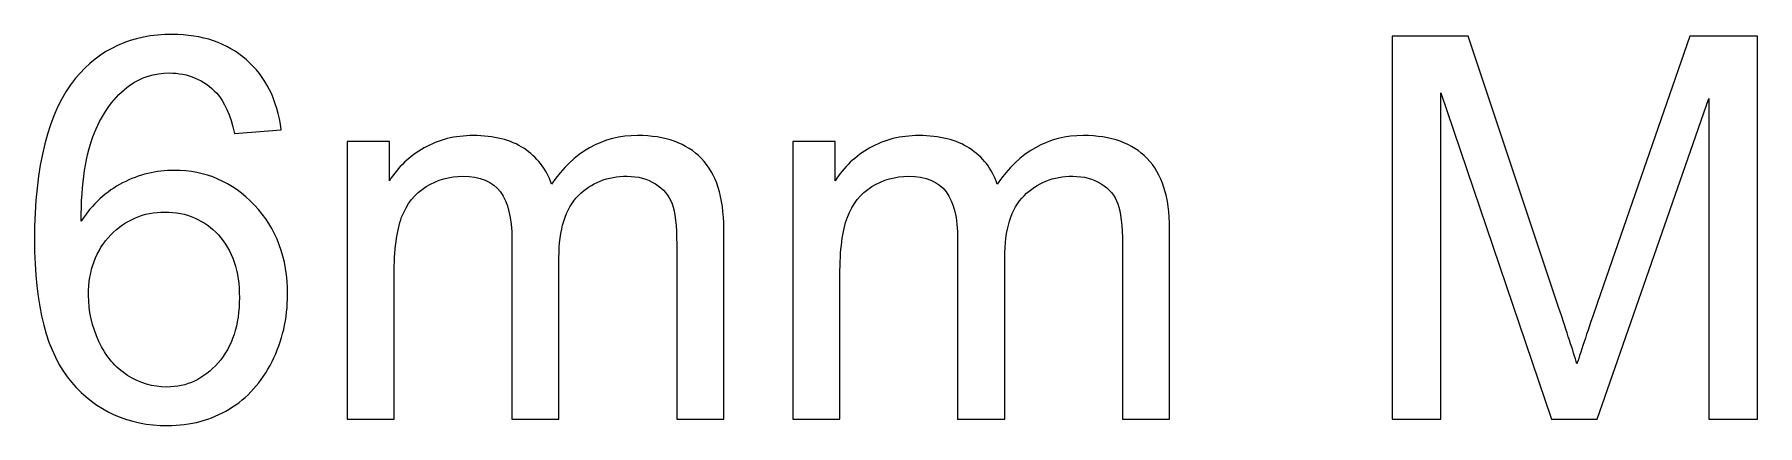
# Model space of a CAD drawing. Header units: millimetres. Extents: x -836 to 1139, y -247 to 439.
# Drawn here: x 222.1 to 335.6, y 232.9 to 258.7 of the extents above; entities that cross this region are included whole.
import ezdxf

# ---------------------------------------------------------------- set-up
doc = ezdxf.new("R2010")
doc.units = ezdxf.units.MM
doc.header["$MEASUREMENT"] = 0
doc.layers.add('Layer 1', color=7, linetype='Continuous')

msp = doc.modelspace()

# ---------------------------------------------------------------- linework, layer by layer
at = {"layer": 'Layer 1'}
for points, knots in [([(238.3143, 252.4371), (238.3143, 252.4371), (235.2451, 252.1902), (235.2451, 252.1902), (235.2451, 252.1902), (234.9688, 253.4073), (234.5748, 254.2951), (234.0633, 254.8478), (234.0633, 254.8478), (233.2225, 255.7356), (232.1818, 256.1766), (230.9471, 256.1766), (230.9471, 256.1766), (229.9535, 256.1766), (229.0715, 255.9002), (228.313, 255.3475), (228.313, 255.3475), (227.337, 254.6361), (226.5727, 253.6013), (226.0024, 252.2372), (226.0024, 252.2372), (225.4379, 250.8673), (225.1439, 248.9211), (225.1204, 246.3988), (225.1204, 246.3988), (225.8671, 247.5335), (226.7843, 248.3802), (227.8662, 248.927), (227.8662, 248.927), (228.948, 249.4797), (230.0769, 249.756), (231.2646, 249.756), (231.2646, 249.756), (233.3342, 249.756), (235.0981, 248.9917), (236.5563, 247.4689), (236.5563, 247.4689), (238.0085, 245.946), (238.7376, 243.9822), (238.7376, 241.5657), (238.7376, 241.5657), (238.7376, 239.9782), (238.3966, 238.5083), (237.7146, 237.1443), (237.7146, 237.1443), (237.0266, 235.7802), (236.0918, 234.7395), (234.8923, 234.0163), (234.8923, 234.0163), (233.6988, 233.2931), (232.3406, 232.9286), (230.8236, 232.9286), (230.8236, 232.9286), (228.2425, 232.9286), (226.1317, 233.8811), (224.4972, 235.7802), (224.4972, 235.7802), (222.8685, 237.6793), (222.0513, 240.8131), (222.0513, 245.1758), (222.0513, 245.1758), (222.0513, 250.0559), (222.9567, 253.6072), (224.7618, 255.8238), (224.7618, 255.8238), (226.3375, 257.7523), (228.46, 258.7166), (231.1353, 258.7166), (231.1353, 258.7166), (233.1226, 258.7166), (234.7571, 258.158), (236.0271, 257.0468), (236.0271, 257.0468), (237.2971, 255.9355), (238.0614, 254.4009), (238.3143, 252.4371)], [0, 0, 0, 0, 0.05, 0.05, 0.05, 0.05, 0.1, 0.1, 0.1, 0.1, 0.15, 0.15, 0.15, 0.15, 0.2, 0.2, 0.2, 0.2, 0.25, 0.25, 0.25, 0.25, 0.3, 0.3, 0.3, 0.3, 0.35, 0.35, 0.35, 0.35, 0.4, 0.4, 0.4, 0.4, 0.45, 0.45, 0.45, 0.45, 0.5, 0.5, 0.5, 0.5, 0.55, 0.55, 0.55, 0.55, 0.6, 0.6, 0.6, 0.6, 0.65, 0.65, 0.65, 0.65, 0.7, 0.7, 0.7, 0.7, 0.75, 0.75, 0.75, 0.75, 0.8, 0.8, 0.8, 0.8, 0.85, 0.85, 0.85, 0.85, 0.9, 0.9, 0.9, 0.9, 1, 1, 1, 1]), ([(311.5507, 233.3519), (311.5507, 233.3519), (311.5507, 258.6107), (311.5507, 258.6107), (311.5507, 258.6107), (311.5507, 258.6107), (316.5602, 258.6107), (316.5602, 258.6107), (316.5602, 258.6107), (316.5602, 258.6107), (322.5339, 240.7308), (322.5339, 240.7308), (322.5339, 240.7308), (323.0865, 239.0669), (323.4863, 237.8204), (323.7392, 236.9914), (323.7392, 236.9914), (324.0273, 237.9086), (324.48, 239.2609), (325.0915, 241.0424), (325.0915, 241.0424), (325.0915, 241.0424), (331.171, 258.6107), (331.171, 258.6107), (331.171, 258.6107), (331.171, 258.6107), (335.6454, 258.6107), (335.6454, 258.6107), (335.6454, 258.6107), (335.6454, 258.6107), (335.6454, 233.3519), (335.6454, 233.3519), (335.6454, 233.3519), (335.6454, 233.3519), (332.4351, 233.3519), (332.4351, 233.3519), (332.4351, 233.3519), (332.4351, 233.3519), (332.4351, 254.4832), (332.4351, 254.4832), (332.4351, 254.4832), (332.4351, 254.4832), (325.0621, 233.3519), (325.0621, 233.3519), (325.0621, 233.3519), (325.0621, 233.3519), (322.0517, 233.3519), (322.0517, 233.3519), (322.0517, 233.3519), (322.0517, 233.3519), (314.761, 254.8713), (314.761, 254.8713), (314.761, 254.8713), (314.761, 254.8713), (314.761, 233.3519), (314.761, 233.3519), (314.761, 233.3519), (314.761, 233.3519), (311.5507, 233.3519), (311.5507, 233.3519)], [0, 0, 0, 0, 0.0625, 0.0625, 0.0625, 0.0625, 0.125, 0.125, 0.125, 0.125, 0.1875, 0.1875, 0.1875, 0.1875, 0.25, 0.25, 0.25, 0.25, 0.3125, 0.3125, 0.3125, 0.3125, 0.375, 0.375, 0.375, 0.375, 0.4375, 0.4375, 0.4375, 0.4375, 0.5, 0.5, 0.5, 0.5, 0.5625, 0.5625, 0.5625, 0.5625, 0.625, 0.625, 0.625, 0.625, 0.6875, 0.6875, 0.6875, 0.6875, 0.75, 0.75, 0.75, 0.75, 0.8125, 0.8125, 0.8125, 0.8125, 0.875, 0.875, 0.875, 0.875, 1, 1, 1, 1]), ([(242.6593, 233.3519), (242.6593, 233.3519), (242.6593, 251.661), (242.6593, 251.661), (242.6593, 251.661), (242.6593, 251.661), (245.4463, 251.661), (245.4463, 251.661), (245.4463, 251.661), (245.4463, 251.661), (245.4463, 249.074), (245.4463, 249.074), (245.4463, 249.074), (246.0166, 249.9677), (246.7809, 250.6909), (247.7334, 251.2318), (247.7334, 251.2318), (248.6859, 251.7786), (249.7678, 252.0491), (250.9849, 252.0491), (250.9849, 252.0491), (252.3372, 252.0491), (253.4484, 251.7669), (254.3127, 251.2083), (254.3127, 251.2083), (255.177, 250.6439), (255.7885, 249.8619), (256.1413, 248.8506), (256.1413, 248.8506), (257.5994, 250.9849), (259.4868, 252.0491), (261.8151, 252.0491), (261.8151, 252.0491), (263.6378, 252.0491), (265.043, 251.5493), (266.019, 250.5439), (266.019, 250.5439), (267.0009, 249.5385), (267.4948, 247.9921), (267.4948, 245.9049), (267.4948, 245.9049), (267.4948, 245.9049), (267.4948, 233.3519), (267.4948, 233.3519), (267.4948, 233.3519), (267.4948, 233.3519), (264.3904, 233.3519), (264.3904, 233.3519), (264.3904, 233.3519), (264.3904, 233.3519), (264.3904, 244.8759), (264.3904, 244.8759), (264.3904, 244.8759), (264.3904, 246.1107), (264.2846, 247.0044), (264.0847, 247.5512), (264.0847, 247.5512), (263.8847, 248.098), (263.5202, 248.5331), (262.9852, 248.8682), (262.9852, 248.8682), (262.456, 249.2033), (261.8328, 249.368), (261.1213, 249.368), (261.1213, 249.368), (259.8278, 249.368), (258.7577, 248.9388), (257.9052, 248.0862), (257.9052, 248.0862), (257.0526, 247.2278), (256.6293, 245.8578), (256.6293, 243.9764), (256.6293, 243.9764), (256.6293, 243.9764), (256.6293, 233.3519), (256.6293, 233.3519), (256.6293, 233.3519), (256.6293, 233.3519), (253.5249, 233.3519), (253.5249, 233.3519), (253.5249, 233.3519), (253.5249, 233.3519), (253.5249, 245.2346), (253.5249, 245.2346), (253.5249, 245.2346), (253.5249, 246.6104), (253.272, 247.6452), (252.7664, 248.3332), (252.7664, 248.3332), (252.2607, 249.0211), (251.4317, 249.368), (250.2852, 249.368), (250.2852, 249.368), (249.415, 249.368), (248.6095, 249.1387), (247.8687, 248.6801), (247.8687, 248.6801), (247.1278, 248.2215), (246.5928, 247.5512), (246.2577, 246.6634), (246.2577, 246.6634), (245.9284, 245.7814), (245.7638, 244.5055), (245.7638, 242.8416), (245.7638, 242.8416), (245.7638, 242.8416), (245.7638, 233.3519), (245.7638, 233.3519), (245.7638, 233.3519), (245.7638, 233.3519), (242.6593, 233.3519), (242.6593, 233.3519)], [0, 0, 0, 0, 0.03448276, 0.03448276, 0.03448276, 0.03448276, 0.06896552, 0.06896552, 0.06896552, 0.06896552, 0.10344828, 0.10344828, 0.10344828, 0.10344828, 0.13793103, 0.13793103, 0.13793103, 0.13793103, 0.17241379, 0.17241379, 0.17241379, 0.17241379, 0.20689655, 0.20689655, 0.20689655, 0.20689655, 0.24137931, 0.24137931, 0.24137931, 0.24137931, 0.27586207, 0.27586207, 0.27586207, 0.27586207, 0.31034483, 0.31034483, 0.31034483, 0.31034483, 0.34482759, 0.34482759, 0.34482759, 0.34482759, 0.37931034, 0.37931034, 0.37931034, 0.37931034, 0.4137931, 0.4137931, 0.4137931, 0.4137931, 0.44827586, 0.44827586, 0.44827586, 0.44827586, 0.48275862, 0.48275862, 0.48275862, 0.48275862, 0.51724138, 0.51724138, 0.51724138, 0.51724138, 0.55172414, 0.55172414, 0.55172414, 0.55172414, 0.5862069, 0.5862069, 0.5862069, 0.5862069, 0.62068966, 0.62068966, 0.62068966, 0.62068966, 0.65517241, 0.65517241, 0.65517241, 0.65517241, 0.68965517, 0.68965517, 0.68965517, 0.68965517, 0.72413793, 0.72413793, 0.72413793, 0.72413793, 0.75862069, 0.75862069, 0.75862069, 0.75862069, 0.79310345, 0.79310345, 0.79310345, 0.79310345, 0.82758621, 0.82758621, 0.82758621, 0.82758621, 0.86206897, 0.86206897, 0.86206897, 0.86206897, 0.89655172, 0.89655172, 0.89655172, 0.89655172, 0.93103448, 0.93103448, 0.93103448, 0.93103448, 1, 1, 1, 1]), ([(272.0456, 233.3519), (272.0456, 233.3519), (272.0456, 251.661), (272.0456, 251.661), (272.0456, 251.661), (272.0456, 251.661), (274.8326, 251.661), (274.8326, 251.661), (274.8326, 251.661), (274.8326, 251.661), (274.8326, 249.074), (274.8326, 249.074), (274.8326, 249.074), (275.4029, 249.9677), (276.1672, 250.6909), (277.1197, 251.2318), (277.1197, 251.2318), (278.0722, 251.7786), (279.1541, 252.0491), (280.3712, 252.0491), (280.3712, 252.0491), (281.7235, 252.0491), (282.8347, 251.7669), (283.699, 251.2083), (283.699, 251.2083), (284.5633, 250.6439), (285.1748, 249.8619), (285.5276, 248.8506), (285.5276, 248.8506), (286.9857, 250.9849), (288.8731, 252.0491), (291.2014, 252.0491), (291.2014, 252.0491), (293.0241, 252.0491), (294.4293, 251.5493), (295.4053, 250.5439), (295.4053, 250.5439), (296.3872, 249.5385), (296.8811, 247.9921), (296.8811, 245.9049), (296.8811, 245.9049), (296.8811, 245.9049), (296.8811, 233.3519), (296.8811, 233.3519), (296.8811, 233.3519), (296.8811, 233.3519), (293.7767, 233.3519), (293.7767, 233.3519), (293.7767, 233.3519), (293.7767, 233.3519), (293.7767, 244.8759), (293.7767, 244.8759), (293.7767, 244.8759), (293.7767, 246.1107), (293.6709, 247.0044), (293.471, 247.5512), (293.471, 247.5512), (293.271, 248.098), (292.9065, 248.5331), (292.3715, 248.8682), (292.3715, 248.8682), (291.8423, 249.2033), (291.2191, 249.368), (290.5076, 249.368), (290.5076, 249.368), (289.2141, 249.368), (288.144, 248.9388), (287.2915, 248.0862), (287.2915, 248.0862), (286.4389, 247.2278), (286.0156, 245.8578), (286.0156, 243.9764), (286.0156, 243.9764), (286.0156, 243.9764), (286.0156, 233.3519), (286.0156, 233.3519), (286.0156, 233.3519), (286.0156, 233.3519), (282.9112, 233.3519), (282.9112, 233.3519), (282.9112, 233.3519), (282.9112, 233.3519), (282.9112, 245.2346), (282.9112, 245.2346), (282.9112, 245.2346), (282.9112, 246.6104), (282.6583, 247.6452), (282.1527, 248.3332), (282.1527, 248.3332), (281.647, 249.0211), (280.818, 249.368), (279.6715, 249.368), (279.6715, 249.368), (278.8013, 249.368), (277.9958, 249.1387), (277.255, 248.6801), (277.255, 248.6801), (276.5141, 248.2215), (275.9791, 247.5512), (275.644, 246.6634), (275.644, 246.6634), (275.3147, 245.7814), (275.1501, 244.5055), (275.1501, 242.8416), (275.1501, 242.8416), (275.1501, 242.8416), (275.1501, 233.3519), (275.1501, 233.3519), (275.1501, 233.3519), (275.1501, 233.3519), (272.0456, 233.3519), (272.0456, 233.3519)], [0, 0, 0, 0, 0.03448276, 0.03448276, 0.03448276, 0.03448276, 0.06896552, 0.06896552, 0.06896552, 0.06896552, 0.10344828, 0.10344828, 0.10344828, 0.10344828, 0.13793103, 0.13793103, 0.13793103, 0.13793103, 0.17241379, 0.17241379, 0.17241379, 0.17241379, 0.20689655, 0.20689655, 0.20689655, 0.20689655, 0.24137931, 0.24137931, 0.24137931, 0.24137931, 0.27586207, 0.27586207, 0.27586207, 0.27586207, 0.31034483, 0.31034483, 0.31034483, 0.31034483, 0.34482759, 0.34482759, 0.34482759, 0.34482759, 0.37931034, 0.37931034, 0.37931034, 0.37931034, 0.4137931, 0.4137931, 0.4137931, 0.4137931, 0.44827586, 0.44827586, 0.44827586, 0.44827586, 0.48275862, 0.48275862, 0.48275862, 0.48275862, 0.51724138, 0.51724138, 0.51724138, 0.51724138, 0.55172414, 0.55172414, 0.55172414, 0.55172414, 0.5862069, 0.5862069, 0.5862069, 0.5862069, 0.62068966, 0.62068966, 0.62068966, 0.62068966, 0.65517241, 0.65517241, 0.65517241, 0.65517241, 0.68965517, 0.68965517, 0.68965517, 0.68965517, 0.72413793, 0.72413793, 0.72413793, 0.72413793, 0.75862069, 0.75862069, 0.75862069, 0.75862069, 0.79310345, 0.79310345, 0.79310345, 0.79310345, 0.82758621, 0.82758621, 0.82758621, 0.82758621, 0.86206897, 0.86206897, 0.86206897, 0.86206897, 0.89655172, 0.89655172, 0.89655172, 0.89655172, 0.93103448, 0.93103448, 0.93103448, 0.93103448, 1, 1, 1, 1]), ([(225.6143, 241.5363), (225.6143, 240.4662), (225.8436, 239.4432), (226.2963, 238.4672), (226.2963, 238.4672), (226.7491, 237.4912), (227.3841, 236.7503), (228.1896, 236.2388), (228.1896, 236.2388), (229.001, 235.7273), (229.8594, 235.4686), (230.7707, 235.4686), (230.7707, 235.4686), (232.0936, 235.4686), (233.2225, 235.9977), (234.1574, 237.0561), (234.1574, 237.0561), (235.0922, 238.1144), (235.5626, 239.549), (235.5626, 241.3658), (235.5626, 241.3658), (235.5626, 243.1121), (235.0981, 244.4879), (234.175, 245.4933), (234.175, 245.4933), (233.2519, 246.4987), (232.076, 247.0044), (230.6473, 247.0044), (230.6473, 247.0044), (229.2479, 247.0044), (228.0543, 246.4987), (227.0783, 245.4933), (227.0783, 245.4933), (226.1023, 244.4879), (225.6143, 243.1709), (225.6143, 241.5363)], [0, 0, 0, 0, 0.1, 0.1, 0.1, 0.1, 0.2, 0.2, 0.2, 0.2, 0.3, 0.3, 0.3, 0.3, 0.4, 0.4, 0.4, 0.4, 0.5, 0.5, 0.5, 0.5, 0.6, 0.6, 0.6, 0.6, 0.7, 0.7, 0.7, 0.7, 0.8, 0.8, 0.8, 0.8, 1, 1, 1, 1])]:
    msp.add_open_spline(points, degree=3, knots=knots, dxfattribs=at)

doc.saveas('drawing.dxf')
